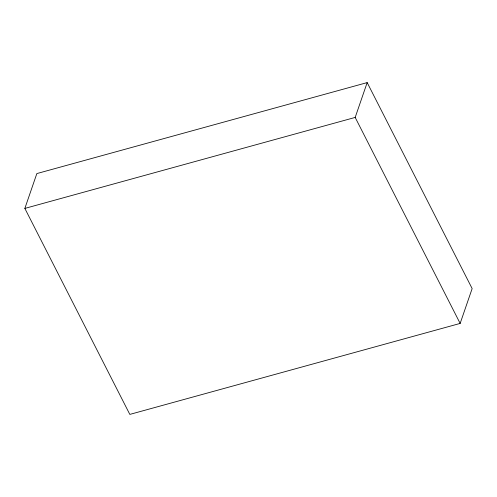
<?xml version="1.0" encoding="UTF-8"?>
<svg xmlns="http://www.w3.org/2000/svg" width="497" height="497" viewBox="0 0 497 497"><rect width="100%" height="100%" fill="white"/><g stroke="black" fill="none" stroke-linecap="round" stroke-linejoin="round"><path stroke-width="0.75" d="M24.85 208.411L36.846 173.577L367.177 82.595L472.15 288.589L460.154 323.423L129.823 414.405L24.85 208.411L355.181 117.429L367.177 82.595M355.181 117.429L460.154 323.423"/></g></svg>
